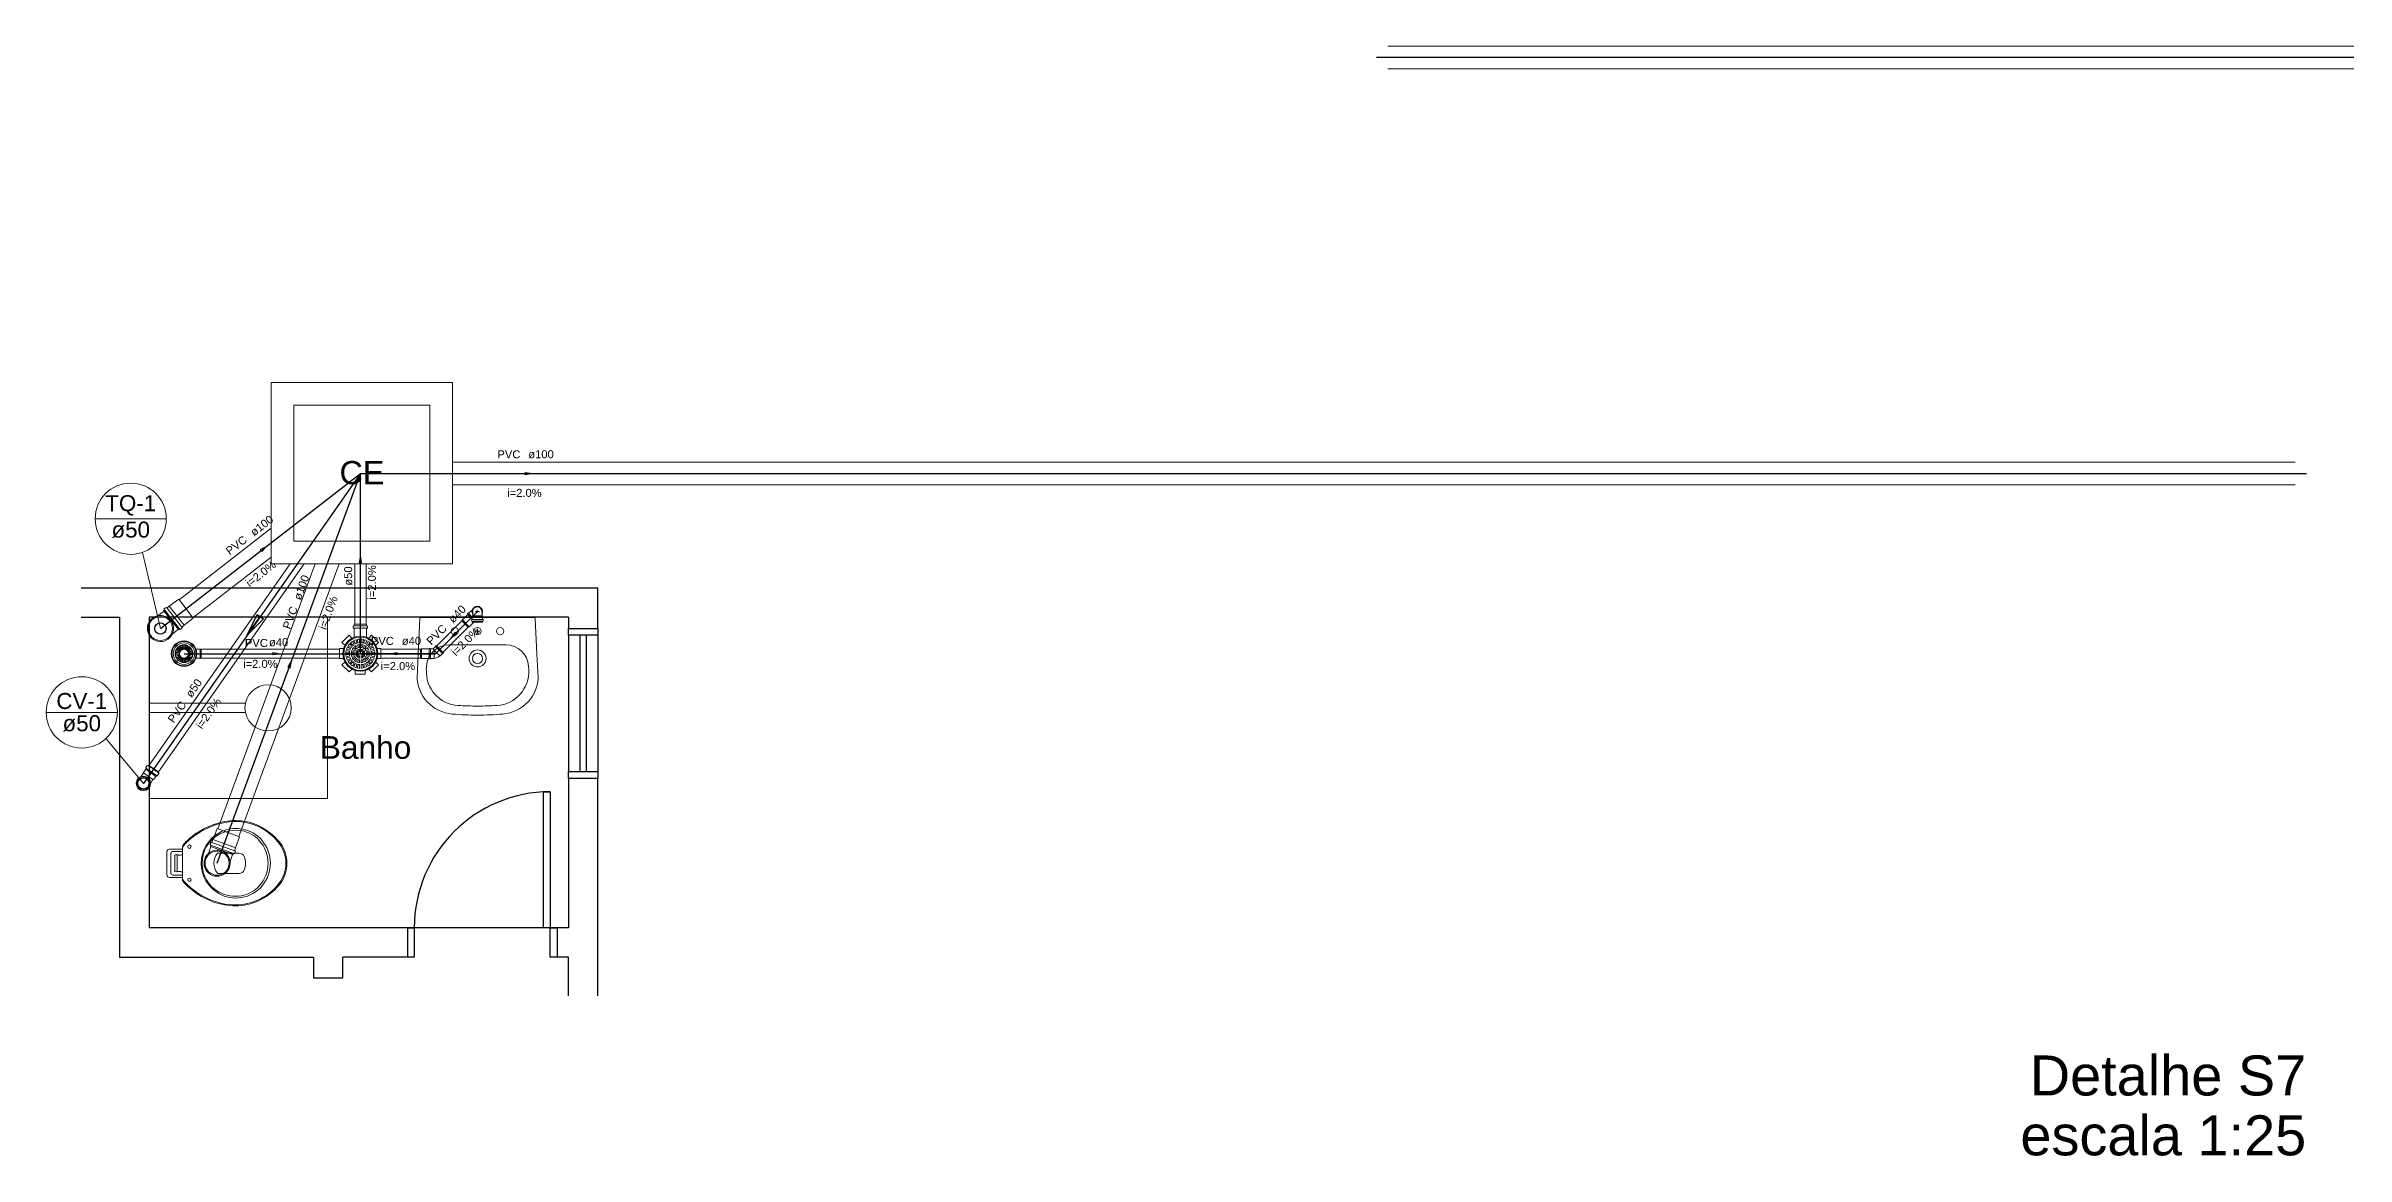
# Model space of a CAD drawing. Header units: inches. Extents: x -27 to 114, y -35 to 60.
# Drawn here: x 37.5 to 47.65, y -31.91 to -27.01 of the extents above; entities that cross this region are included whole.
import ezdxf

# ---------------------------------------------------------------- set-up
doc = ezdxf.new("R2010")
doc.units = ezdxf.units.IN
doc.header["$LTSCALE"] = 10
doc.header["$MEASUREMENT"] = 0
doc.linetypes.add('Dashed', pattern=[0.75, 0.5, -0.25])
for name, color, linetype, lineweight in [('CV-Colunas', 6, 'Continuous', 30), ('CV-Indicação coluna', 5, 'Continuous', 20), ('CV-Sentido tubo', 8, 'Continuous', 20), ('CV-Seção tubo', 160, 'Continuous', 20), ('CV-Textos coluna', 7, 'Continuous', 20), ('CV-Textos tubo', 7, 'Continuous', 20), ('CV-Tubos detalhe', 6, 'Continuous', 30), ('DI-Títulos', 7, 'Continuous', 30), ('Simbolos', 160, 'Continuous', 20), ('Simbolos_int', 5, 'Continuous', 5), ('TQ-Colunas', 6, 'Continuous', 30), ('TQ-Indicação coluna', 5, 'Continuous', 20), ('TQ-Sentido tubo', 8, 'Continuous', 20), ('TQ-Seção tubo', 160, 'Continuous', 20), ('TQ-Textos coluna', 7, 'Continuous', 20), ('TQ-Textos tubo', 7, 'Continuous', 20), ('TQ-Tubos', 6, 'Continuous', 30), ('TQ-Tubos detalhe', 6, 'Continuous', 30), ('xeixo', 3, 'Continuous', 20), ('xjanela-porta', 253, 'Continuous', 30), ('xmoveis', 253, 'Continuous', 20), ('xparede', 7, 'Continuous', 30), ('xpiso', 4, 'Continuous', 30), ('xtexto', 7, 'Continuous', 20)]:
    doc.layers.add(name, color=color, linetype=linetype, lineweight=lineweight)
doc.styles.add('Arial', font='arial.ttf')
doc.dimstyles.get("Standard").update_dxf_attribs({"dimtxt": 0.18, "dimasz": 0.18, "dimexe": 0.18, "dimexo": 0.0625, "dimgap": 0.09, "dimtad": 0, "dimtih": 1, "dimtoh": 1, "dimdec": 4, "dimzin": 0, "dimdsep": 46, "dimtxsty": 'Standard', "dimcen": 0.09, "dimadec": 0, "dimazin": 0, "dimtfac": 1, "dimtdec": 4, "dimtofl": 0, "dimtmove": 0, "dimatfit": 3, "dimfxl": 0, "dimtolj": 1, "dimtzin": 0, "dimarcsym": 0})

# ---------------------------------------------------------------- blocks, each defined once
blk = doc.blocks.new('_Closed')
at = {"color": 0, "linetype": 'ByBlock', "lineweight": -2}
for p, q in [((-1, 0.166667), (0, 0)), ((-1, 0.166667), (-1, -0.166667)), ((0, 0), (-1, -0.166667)), ((0, 0), (-1, 0))]:
    blk.add_line(p, q, dxfattribs=at)

msp = doc.modelspace()

# ---------------------------------------------------------------- linework, layer by layer
msp.add_line((38.888, -29.69), (39.219, -29.69))
at = {"layer": 'CV-Colunas', "linetype": 'Continuous'}
msp.add_circle((37.931, -30.262), 0.025, dxfattribs=at)
at = {"layer": 'CV-Indicação coluna'}
for p, q in [((37.501, -29.949), (37.816, -29.949)), ((37.931, -30.262), (37.766, -30.065))]:
    msp.add_line(p, q, dxfattribs=at)
msp.add_circle((37.659, -29.949), 0.157, dxfattribs=at)
at = {"layer": 'CV-Seção tubo'}
for p, q in [((38.579, -29.294), (37.956, -30.182)), ((38.64, -29.294), (37.997, -30.211))]:
    msp.add_line(p, q, dxfattribs=at)
at = {"layer": 'CV-Tubos detalhe'}
msp.add_line((38.888, -28.896), (37.931, -30.262), dxfattribs=at)
at = {"layer": 'Simbolos'}
for p, q in [((37.996, -29.522), (38.022, -29.502)), ((38.02, -29.5), (38.024, -29.497)), ((38.086, -29.584), (38.02, -29.5)), ((38.023, -29.492), (38.031, -29.486)), ((38.023, -29.493), (38.024, -29.496)), ((38.032, -29.486), (38.034, -29.488)), ((38.035, -29.488), (38.045, -29.481)), ((38.045, -29.481), (38.087, -29.449)), ((38.045, -29.481), (38.045, -29.481)), ((39.362, -29.517), (39.338, -29.541)), ((39.361, -29.515), (39.364, -29.512)), ((39.361, -29.515), (39.382, -29.537)), ((39.362, -29.517), (39.382, -29.537)), ((39.364, -29.512), (39.365, -29.512)), ((39.365, -29.512), (39.376, -29.502)), ((39.376, -29.502), (39.377, -29.502)), ((39.383, -29.496), (39.377, -29.502)), ((39.382, -29.524), (39.384, -29.523)), ((39.382, -29.539), (39.382, -29.524)), ((39.384, -29.504), (39.384, -29.514)), ((39.384, -29.514), (39.384, -29.523)), ((39.425, -29.504), (39.425, -29.514)), ((39.425, -29.514), (39.425, -29.523)), ((39.427, -29.524), (39.425, -29.523)), ((39.427, -29.539), (39.427, -29.524)), ((38.059, -29.603), (38.084, -29.583)), ((38.086, -29.584), (38.089, -29.581)), ((38.093, -29.583), (38.09, -29.581)), ((38.094, -29.583), (38.101, -29.578)), ((38.1, -29.573), (38.11, -29.565)), ((38.102, -29.576), (38.1, -29.574)), ((38.11, -29.565), (38.151, -29.533)), ((38.11, -29.565), (38.11, -29.565)), ((38.807, -29.641), (38.839, -29.609)), ((38.839, -29.609), (38.851, -29.621)), ((38.856, -29.569), (38.856, -29.576)), ((38.861, -29.567), (38.857, -29.568)), ((38.86, -29.577), (38.857, -29.577)), ((38.915, -29.56), (38.861, -29.56)), ((38.861, -29.56), (38.861, -29.567)), ((38.861, -29.578), (38.861, -29.617)), ((38.915, -29.56), (38.915, -29.567)), ((38.915, -29.567), (38.919, -29.568)), ((38.915, -29.578), (38.915, -29.617)), ((38.916, -29.577), (38.919, -29.577)), ((38.92, -29.569), (38.92, -29.576)), ((38.937, -29.609), (38.925, -29.621)), ((38.937, -29.609), (38.968, -29.641)), ((39.338, -29.541), (39.336, -29.545)), ((39.368, -29.571), (39.364, -29.573)), ((39.389, -29.551), (39.368, -29.571)), ((39.379, -29.545), (39.379, -29.541)), ((39.38, -29.54), (39.382, -29.54)), ((39.38, -29.546), (39.382, -29.547)), ((39.382, -29.551), (39.382, -29.548)), ((39.382, -29.551), (39.427, -29.551)), ((39.429, -29.54), (39.427, -29.54)), ((39.429, -29.546), (39.427, -29.547)), ((39.427, -29.551), (39.427, -29.548)), ((39.43, -29.545), (39.43, -29.541)), ((38.796, -29.712), (38.796, -29.667)), ((38.796, -29.667), (38.814, -29.667)), ((38.796, -29.712), (38.814, -29.712)), ((38.807, -29.641), (38.819, -29.653)), ((38.807, -29.739), (38.819, -29.727)), ((38.968, -29.641), (38.956, -29.653)), ((38.968, -29.739), (38.956, -29.727)), ((38.979, -29.667), (38.962, -29.667)), ((38.979, -29.712), (38.962, -29.712)), ((38.979, -29.667), (38.979, -29.712)), ((39.158, -29.669), (39.154, -29.67)), ((39.158, -29.711), (39.154, -29.71)), ((39.192, -29.669), (39.158, -29.669)), ((39.192, -29.711), (39.158, -29.711)), ((39.192, -29.667), (39.192, -29.713)), ((39.192, -29.667), (39.196, -29.667)), ((39.192, -29.669), (39.192, -29.711)), ((39.192, -29.713), (39.196, -29.713)), ((39.196, -29.667), (39.197, -29.668)), ((39.196, -29.713), (39.197, -29.712)), ((39.197, -29.668), (39.21, -29.668)), ((39.197, -29.712), (39.212, -29.712)), ((39.22, -29.659), (39.21, -29.668)), ((39.212, -29.712), (39.213, -29.71)), ((39.223, -29.654), (39.22, -29.657)), ((39.22, -29.657), (39.22, -29.659)), ((39.223, -29.654), (39.255, -29.686)), ((39.24, -29.7), (39.238, -29.7)), ((39.251, -29.689), (39.24, -29.7)), ((39.252, -29.689), (39.251, -29.689)), ((39.255, -29.686), (39.252, -29.689)), ((38.839, -29.77), (38.807, -29.739)), ((38.839, -29.77), (38.851, -29.758)), ((38.865, -29.781), (38.865, -29.764)), ((38.91, -29.781), (38.865, -29.781)), ((38.91, -29.781), (38.91, -29.764)), ((38.937, -29.77), (38.925, -29.758)), ((38.968, -29.739), (38.937, -29.77)), ((37.921, -30.232), (37.932, -30.216)), ((37.941, -30.2), (37.931, -30.214)), ((37.931, -30.214), (37.932, -30.216)), ((37.947, -30.183), (37.941, -30.192)), ((37.941, -30.193), (37.943, -30.195)), ((37.944, -30.196), (37.941, -30.2)), ((37.941, -30.2), (37.941, -30.2)), ((37.949, -30.183), (37.952, -30.184)), ((37.954, -30.181), (37.953, -30.183)), ((37.954, -30.181), (37.999, -30.212)), ((37.986, -30.231), (37.976, -30.245)), ((37.988, -30.228), (37.986, -30.231)), ((37.986, -30.231), (37.986, -30.231)), ((37.992, -30.229), (37.99, -30.227)), ((37.999, -30.219), (37.993, -30.228)), ((37.999, -30.212), (37.997, -30.215)), ((37.999, -30.218), (37.997, -30.216)), ((37.963, -30.261), (37.973, -30.245)), ((37.976, -30.245), (37.973, -30.245)), ((38.218, -30.571), (38.229, -30.54)), ((38.225, -30.531), (38.228, -30.523)), ((38.225, -30.532), (38.228, -30.534)), ((38.227, -30.54), (38.228, -30.535)), ((38.327, -30.576), (38.227, -30.54)), ((38.229, -30.522), (38.232, -30.523)), ((38.233, -30.522), (38.237, -30.511)), ((38.237, -30.511), (38.238, -30.51)), ((38.238, -30.51), (38.256, -30.461)), ((38.337, -30.547), (38.355, -30.498)), ((38.313, -30.606), (38.324, -30.576)), ((38.327, -30.576), (38.328, -30.572)), ((38.332, -30.572), (38.329, -30.571)), ((38.333, -30.559), (38.337, -30.547)), ((38.333, -30.571), (38.337, -30.562)), ((38.336, -30.561), (38.334, -30.56)), ((38.337, -30.547), (38.337, -30.547))]:
    msp.add_line(p, q, dxfattribs=at)
at = {"layer": 'Simbolos', "linetype": 'Continuous'}
msp.add_lwpolyline([(38.495, -29.294), (39.295, -29.294), (39.295, -28.494), (38.495, -28.494), (38.495, -29.294)], close=True, dxfattribs=at)
at = {"layer": 'Simbolos'}
for centre, radius in [((38.888, -29.69), 0.0777), ((37.931, -30.262), 0.0318)]:
    msp.add_circle(centre, radius, dxfattribs=at)
for centre, radius, start, end in [((38.006, -29.579), 0.0576, 99.5384, 335.9684), ((38.006, -29.579), 0.0576, 335.9684, 99.5384), ((38.024, -29.493), 0.001, 127.753, 202.753), ((38.023, -29.496), 0.001, 307.753, 22.7534), ((38.031, -29.487), 0.001, 42.7534, 127.753), ((38.035, -29.488), 0.001, 222.753, 307.753), ((39.404, -29.504), 0.0206, 0, 180), ((38.09, -29.582), 0.001, 52.7534, 127.753), ((38.093, -29.582), 0.001, 232.753, 307.753), ((38.101, -29.573), 0.001, 127.753, 212.753), ((38.101, -29.577), 0.001, 307.753, 32.7534), ((38.857, -29.569), 0.001, 105, 180), ((38.857, -29.576), 0.001, 180, 265), ((38.86, -29.567), 0.001, 285, 0), ((38.86, -29.578), 0.001, 0, 85), ((38.916, -29.567), 0.001, 180, 255), ((38.916, -29.578), 0.001, 95, 180), ((38.919, -29.569), 0.001, 0, 75), ((38.919, -29.576), 0.001, 275, 0), ((39.38, -29.541), 0.001, 95, 180), ((39.38, -29.545), 0.001, 180, 255), ((39.381, -29.539), 0.001, 275, 0), ((39.381, -29.548), 0.001, 0, 75), ((39.428, -29.539), 0.001, 180, 265), ((39.428, -29.548), 0.001, 105, 180), ((39.429, -29.541), 0.001, 0, 85), ((39.429, -29.545), 0.001, 285, 0), ((39.204, -29.653), 0.0584, 278.933, 306.067), ((37.942, -30.193), 0.001, 144.9756, 229.9756), ((37.943, -30.196), 0.001, 324.9756, 49.9756), ((37.948, -30.184), 0.001, 69.9756, 144.9756), ((37.952, -30.183), 0.001, 249.9756, 324.9756), ((37.989, -30.228), 0.001, 59.9756, 144.9756), ((37.992, -30.228), 0.001, 239.9756, 324.9756), ((37.998, -30.215), 0.001, 144.9756, 219.9756), ((37.999, -30.219), 0.001, 324.9756, 39.9756), ((38.226, -30.532), 0.001, 159.803, 234.803), ((38.229, -30.523), 0.001, 74.803, 159.803), ((38.227, -30.535), 0.001, 339.803, 54.803), ((38.232, -30.522), 0.001, 254.803, 339.803), ((38.256, -30.614), 0.0576, 131.588, 8.018), ((38.256, -30.614), 0.0576, 8.018, 131.588), ((38.329, -30.572), 0.001, 84.803, 159.803), ((38.332, -30.571), 0.001, 264.803, 339.803), ((38.334, -30.559), 0.001, 159.803, 244.803), ((38.336, -30.562), 0.001, 339.803, 64.803)]:
    msp.add_arc(centre, radius, start, end, dxfattribs=at)
at = {"layer": 'Simbolos_int'}
for p, q in [((38.09, -29.581), (38.024, -29.497)), ((38.1, -29.573), (38.035, -29.489)), ((38.11, -29.565), (38.045, -29.481)), ((38.151, -29.533), (38.087, -29.449)), ((39.365, -29.512), (39.382, -29.53)), ((39.377, -29.502), (39.382, -29.506)), ((39.425, -29.523), (39.384, -29.523)), ((39.396, -29.504), (39.413, -29.504)), ((39.404, -29.496), (39.404, -29.51)), ((38.861, -29.567), (38.915, -29.567)), ((38.861, -29.578), (38.915, -29.578)), ((39.336, -29.545), (39.364, -29.573)), ((39.338, -29.541), (39.368, -29.571)), ((39.427, -29.539), (39.382, -29.539)), ((39.427, -29.547), (39.382, -29.547)), ((39.154, -29.67), (39.154, -29.71)), ((39.158, -29.669), (39.158, -29.711)), ((39.197, -29.668), (39.197, -29.712)), ((39.212, -29.672), (39.21, -29.668)), ((39.213, -29.675), (39.212, -29.672)), ((39.213, -29.675), (39.238, -29.7)), ((39.213, -29.71), (39.213, -29.675)), ((39.251, -29.689), (39.22, -29.659)), ((37.932, -30.216), (37.973, -30.245)), ((37.941, -30.2), (37.986, -30.231)), ((37.944, -30.196), (37.988, -30.228)), ((37.953, -30.183), (37.997, -30.215)), ((38.328, -30.571), (38.229, -30.535)), ((38.324, -30.576), (38.229, -30.54)), ((38.333, -30.559), (38.233, -30.523)), ((38.337, -30.547), (38.238, -30.51)), ((38.355, -30.498), (38.256, -30.461))]:
    msp.add_line(p, q, dxfattribs=at)
at = {"layer": 'Simbolos_int', "linetype": 'Dashed'}
msp.add_lwpolyline([(38.595, -29.194), (39.195, -29.194), (39.195, -28.594), (38.595, -28.594), (38.595, -29.194)], close=True, dxfattribs=at)
at = {"layer": 'Simbolos_int'}
for centre, radius in [((38.006, -29.579), 0.0532), ((38.888, -29.69), 0.0735), ((37.931, -30.262), 0.0255), ((38.256, -30.614), 0.0532)]:
    msp.add_circle(centre, radius, dxfattribs=at)
for end in [205.377, 160.377]:
    msp.add_arc((39.404, -29.504), 0.0228, 334.623, end, dxfattribs=at)
at = {"layer": 'TQ-Colunas', "linetype": 'Continuous'}
msp.add_circle((38.006, -29.579), 0.025, dxfattribs=at)
at = {"layer": 'TQ-Indicação coluna'}
for p, q in [((37.717, -29.095), (38.032, -29.095)), ((38.006, -29.579), (37.927, -29.244))]:
    msp.add_line(p, q, dxfattribs=at)
msp.add_circle((37.875, -29.095), 0.157, dxfattribs=at)
at = {"layer": 'TQ-Sentido tubo'}
for points in [[(39.615, -28.896), (39.576, -28.896)], [(38.45, -29.236), (38.419, -29.259)], [(38.888, -29.289), (38.888, -29.328)], [(39.31, -29.6), (39.337, -29.572)], [(38.503, -29.69), (38.464, -29.69)], [(39.05, -29.69), (39.089, -29.69)], [(38.573, -29.752), (38.56, -29.788)]]:
    msp.add_lwpolyline(points, dxfattribs=at)
at = {"layer": 'TQ-Seção tubo'}
for p, q in [((51.956, -27.01), (43.421, -27.01)), ((51.956, -27.11), (43.421, -27.11)), ((39.295, -28.846), (47.424, -28.846)), ((39.295, -28.946), (47.424, -28.946)), ((38.089, -29.452), (38.495, -29.137)), ((38.15, -29.531), (38.495, -29.264)), ((38.259, -30.462), (38.688, -29.294)), ((38.352, -30.497), (38.795, -29.294)), ((38.863, -29.56), (38.863, -29.294)), ((38.913, -29.56), (38.913, -29.294)), ((38.873, -29.644), (38.869, -29.629)), ((38.878, -29.643), (38.874, -29.627)), ((38.885, -29.642), (38.885, -29.626)), ((38.891, -29.642), (38.891, -29.626)), ((38.898, -29.643), (38.902, -29.627)), ((38.903, -29.644), (38.907, -29.629)), ((39.336, -29.545), (39.225, -29.656)), ((39.364, -29.573), (39.253, -29.684)), ((38.091, -29.687), (38.071, -29.684)), ((38.09, -29.688), (38.071, -29.686)), ((38.09, -29.691), (38.071, -29.692)), ((38.091, -29.692), (38.071, -29.694)), ((38.091, -29.695), (38.072, -29.701)), ((38.092, -29.683), (38.073, -29.676)), ((38.091, -29.684), (38.073, -29.678)), ((38.092, -29.696), (38.073, -29.702)), ((38.092, -29.699), (38.075, -29.708)), ((38.093, -29.68), (38.076, -29.67)), ((38.093, -29.7), (38.076, -29.71)), ((38.094, -29.679), (38.077, -29.669)), ((38.095, -29.702), (38.08, -29.715)), ((38.095, -29.677), (38.081, -29.664)), ((38.096, -29.703), (38.081, -29.716)), ((38.096, -29.676), (38.082, -29.663)), ((38.098, -29.705), (38.086, -29.721)), ((38.098, -29.674), (38.087, -29.658)), ((38.099, -29.706), (38.087, -29.722)), ((38.099, -29.673), (38.088, -29.657)), ((38.101, -29.707), (38.093, -29.725)), ((38.101, -29.672), (38.094, -29.654)), ((38.102, -29.708), (38.094, -29.726)), ((38.103, -29.671), (38.095, -29.653)), ((38.105, -29.709), (38.1, -29.728)), ((38.105, -29.671), (38.102, -29.652)), ((38.106, -29.709), (38.102, -29.728)), ((38.107, -29.67), (38.103, -29.651)), ((38.109, -29.67), (38.11, -29.651)), ((38.109, -29.709), (38.109, -29.729)), ((38.111, -29.709), (38.11, -29.729)), ((38.111, -29.67), (38.111, -29.651)), ((38.113, -29.671), (38.118, -29.651)), ((38.113, -29.709), (38.117, -29.728)), ((38.115, -29.671), (38.119, -29.652)), ((38.115, -29.709), (38.118, -29.728)), ((38.117, -29.672), (38.126, -29.654)), ((38.117, -29.708), (38.125, -29.726)), ((38.118, -29.707), (38.126, -29.725)), ((38.119, -29.672), (38.127, -29.655)), ((38.121, -29.674), (38.133, -29.658)), ((38.121, -29.706), (38.132, -29.722)), ((38.122, -29.675), (38.134, -29.659)), ((38.122, -29.705), (38.133, -29.721)), ((38.124, -29.676), (38.139, -29.663)), ((38.124, -29.704), (38.138, -29.717)), ((38.125, -29.678), (38.14, -29.665)), ((38.125, -29.702), (38.139, -29.716)), ((38.126, -29.701), (38.143, -29.711)), ((38.127, -29.68), (38.144, -29.67)), ((38.127, -29.681), (38.145, -29.671)), ((38.127, -29.699), (38.144, -29.709)), ((38.128, -29.683), (38.147, -29.677)), ((38.128, -29.697), (38.147, -29.703)), ((38.129, -29.685), (38.148, -29.679)), ((38.129, -29.687), (38.149, -29.685)), ((38.129, -29.691), (38.149, -29.694)), ((38.129, -29.693), (38.149, -29.695)), ((38.129, -29.695), (38.147, -29.702)), ((38.13, -29.689), (38.149, -29.687)), ((38.182, -29.67), (38.163, -29.67)), ((38.182, -29.71), (38.163, -29.71)), ((38.182, -29.67), (38.796, -29.67)), ((38.182, -29.71), (38.182, -29.67)), ((38.182, -29.67), (38.186, -29.671)), ((38.182, -29.71), (38.186, -29.709)), ((38.182, -29.71), (38.796, -29.71)), ((38.186, -29.709), (38.186, -29.671)), ((38.84, -29.687), (38.824, -29.687)), ((38.84, -29.693), (38.824, -29.693)), ((38.841, -29.68), (38.825, -29.676)), ((38.841, -29.699), (38.825, -29.704)), ((38.842, -29.675), (38.827, -29.67)), ((38.842, -29.705), (38.827, -29.709)), ((38.845, -29.668), (38.831, -29.66)), ((38.845, -29.711), (38.831, -29.719)), ((38.848, -29.663), (38.834, -29.655)), ((38.848, -29.716), (38.834, -29.724)), ((38.852, -29.658), (38.841, -29.647)), ((38.852, -29.722), (38.841, -29.733)), ((38.856, -29.654), (38.845, -29.642)), ((38.856, -29.726), (38.845, -29.737)), ((38.86, -29.687), (38.848, -29.687)), ((38.86, -29.693), (38.848, -29.693)), ((38.861, -29.682), (38.85, -29.677)), ((38.861, -29.698), (38.85, -29.703)), ((38.864, -29.677), (38.852, -29.672)), ((38.864, -29.703), (38.852, -29.708)), ((38.861, -29.65), (38.853, -29.636)), ((38.861, -29.73), (38.853, -29.744)), ((38.866, -29.672), (38.857, -29.663)), ((38.866, -29.707), (38.857, -29.716)), ((38.866, -29.647), (38.858, -29.633)), ((38.871, -29.668), (38.862, -29.659)), ((38.871, -29.711), (38.862, -29.72)), ((38.878, -29.687), (38.868, -29.687)), ((38.878, -29.693), (38.868, -29.693)), ((38.875, -29.665), (38.87, -29.654)), ((38.875, -29.714), (38.87, -29.726)), ((38.879, -29.685), (38.872, -29.678)), ((38.879, -29.695), (38.872, -29.702)), ((38.88, -29.663), (38.875, -29.651)), ((38.88, -29.716), (38.875, -29.728)), ((38.883, -29.68), (38.876, -29.674)), ((38.883, -29.699), (38.876, -29.706)), ((38.885, -29.662), (38.885, -29.65)), ((38.885, -29.679), (38.885, -29.67)), ((38.885, -29.7), (38.885, -29.71)), ((38.885, -29.717), (38.885, -29.73)), ((38.891, -29.662), (38.891, -29.65)), ((38.891, -29.679), (38.891, -29.67)), ((38.891, -29.7), (38.891, -29.71)), ((38.891, -29.717), (38.891, -29.73)), ((38.893, -29.68), (38.9, -29.674)), ((38.893, -29.699), (38.9, -29.706)), ((38.896, -29.663), (38.901, -29.651)), ((38.896, -29.716), (38.901, -29.728)), ((38.897, -29.685), (38.904, -29.678)), ((38.897, -29.695), (38.904, -29.702)), ((38.898, -29.687), (38.908, -29.687)), ((38.898, -29.693), (38.908, -29.693)), ((38.901, -29.665), (38.906, -29.654)), ((38.901, -29.714), (38.906, -29.726)), ((38.905, -29.668), (38.914, -29.659)), ((38.905, -29.711), (38.914, -29.72)), ((38.909, -29.647), (38.917, -29.633)), ((38.91, -29.672), (38.919, -29.663)), ((38.91, -29.707), (38.919, -29.716)), ((38.912, -29.677), (38.924, -29.672)), ((38.912, -29.703), (38.924, -29.708)), ((38.915, -29.65), (38.922, -29.636)), ((38.915, -29.682), (38.926, -29.677)), ((38.915, -29.698), (38.926, -29.703)), ((38.915, -29.73), (38.922, -29.744)), ((38.916, -29.687), (38.928, -29.687)), ((38.916, -29.693), (38.928, -29.693)), ((38.92, -29.654), (38.931, -29.642)), ((38.92, -29.726), (38.931, -29.737)), ((38.924, -29.658), (38.935, -29.647)), ((38.924, -29.722), (38.935, -29.733)), ((38.928, -29.663), (38.942, -29.655)), ((38.928, -29.716), (38.942, -29.724)), ((38.931, -29.668), (38.945, -29.66)), ((38.931, -29.711), (38.945, -29.719)), ((38.934, -29.675), (38.949, -29.67)), ((38.934, -29.705), (38.949, -29.709)), ((38.935, -29.68), (38.951, -29.676)), ((38.935, -29.699), (38.951, -29.704)), ((38.936, -29.687), (38.952, -29.687)), ((38.936, -29.693), (38.952, -29.693)), ((39.154, -29.67), (38.979, -29.67)), ((39.154, -29.71), (38.979, -29.71)), ((38.866, -29.733), (38.858, -29.747)), ((38.873, -29.736), (38.869, -29.751)), ((38.878, -29.737), (38.874, -29.752)), ((38.885, -29.738), (38.885, -29.754)), ((38.891, -29.738), (38.891, -29.754)), ((38.898, -29.737), (38.902, -29.752)), ((38.903, -29.736), (38.907, -29.751)), ((38.909, -29.733), (38.917, -29.747))]:
    msp.add_line(p, q, dxfattribs=at)
for centre, radius in [((38.888, -29.69), 0.0735), ((38.11, -29.69), 0.0565), ((38.11, -29.69), 0.0538), ((38.11, -29.69), 0.0474), ((38.11, -29.69), 0.0474)]:
    msp.add_circle(centre, radius, dxfattribs=at)
for centre, radius, start, end in [((38.888, -29.69), 0.0641, 107.6132, 117.3868), ((38.888, -29.69), 0.0641, 92.6132, 102.3868), ((38.888, -29.69), 0.0641, 77.6132, 87.3868), ((38.888, -29.69), 0.0641, 62.6132, 72.3868), ((38.11, -29.69), 0.0392, 162.3864, 171.9511), ((38.11, -29.69), 0.0392, 174.3864, 183.9511), ((38.11, -29.69), 0.0392, 186.3864, 195.9511), ((38.11, -29.69), 0.0382, 162.4176, 171.9199), ((38.11, -29.69), 0.0382, 174.4176, 183.9199), ((38.11, -29.69), 0.0382, 186.4176, 195.9199), ((38.11, -29.69), 0.0392, 150.3864, 159.9511), ((38.11, -29.69), 0.0392, 198.3864, 207.9511), ((38.11, -29.69), 0.0382, 150.4176, 159.9199), ((38.11, -29.69), 0.0382, 198.4176, 207.9199), ((38.11, -29.69), 0.0392, 210.3864, 219.9511), ((38.11, -29.69), 0.0392, 138.3864, 147.9511), ((38.11, -29.69), 0.0382, 210.4176, 219.9199), ((38.11, -29.69), 0.0382, 138.4176, 147.9199), ((38.11, -29.69), 0.0392, 222.3864, 231.9511), ((38.11, -29.69), 0.0392, 126.3864, 135.9511), ((38.11, -29.69), 0.0382, 222.4176, 231.9199), ((38.11, -29.69), 0.0382, 126.4176, 135.9199), ((38.11, -29.69), 0.0392, 234.3864, 243.9511), ((38.11, -29.69), 0.0392, 114.3864, 123.9511), ((38.11, -29.69), 0.0382, 234.4176, 243.9199), ((38.11, -29.69), 0.0382, 114.4176, 123.9199), ((38.11, -29.69), 0.0206, 175.4885, 182.849), ((38.11, -29.69), 0.0206, 163.4885, 170.849), ((38.11, -29.69), 0.0196, 175.6045, 182.7329), ((38.11, -29.69), 0.0206, 187.4885, 194.849), ((38.11, -29.69), 0.0206, 151.4885, 158.849), ((38.11, -29.69), 0.0196, 163.6045, 170.7329), ((38.11, -29.69), 0.0196, 187.6045, 194.7329), ((38.11, -29.69), 0.0206, 199.4885, 206.849), ((38.11, -29.69), 0.0196, 151.6045, 158.7329), ((38.11, -29.69), 0.0196, 199.6045, 206.7329), ((38.11, -29.69), 0.0206, 211.4885, 218.849), ((38.11, -29.69), 0.0206, 139.4885, 146.849), ((38.11, -29.69), 0.0196, 211.6045, 218.7329), ((38.11, -29.69), 0.0196, 139.6045, 146.7329), ((38.11, -29.69), 0.0392, 246.3864, 255.9511), ((38.11, -29.69), 0.0392, 102.3864, 111.9511), ((38.11, -29.69), 0.0206, 127.4885, 134.849), ((38.11, -29.69), 0.0206, 223.4885, 230.849), ((38.11, -29.69), 0.0382, 246.4176, 255.9199), ((38.11, -29.69), 0.0382, 102.4176, 111.9199), ((38.11, -29.69), 0.0196, 127.6045, 134.7329), ((38.11, -29.69), 0.0196, 223.6045, 230.7329), ((38.11, -29.69), 0.0206, 235.4885, 242.849), ((38.11, -29.69), 0.0206, 115.4885, 122.849), ((38.11, -29.69), 0.0196, 115.6045, 122.7329), ((38.11, -29.69), 0.0196, 235.6045, 242.7329), ((38.11, -29.69), 0.0196, 247.6045, 254.7329), ((38.11, -29.69), 0.0206, 247.4885, 254.849), ((38.11, -29.69), 0.0382, 258.4176, 267.9199), ((38.11, -29.69), 0.0392, 258.3864, 267.9511), ((38.11, -29.69), 0.0392, 90.3864, 99.9511), ((38.11, -29.69), 0.0382, 90.4176, 99.9199), ((38.11, -29.69), 0.0206, 103.4885, 110.849), ((38.11, -29.69), 0.0196, 103.6045, 110.7329), ((38.11, -29.69), 0.0196, 259.6045, 266.7329), ((38.11, -29.69), 0.0206, 259.4885, 266.849), ((38.11, -29.69), 0.0206, 91.4885, 98.849), ((38.11, -29.69), 0.0196, 91.6045, 98.7329), ((38.11, -29.69), 0.0206, 271.4885, 278.849), ((38.11, -29.69), 0.0382, 270.4176, 279.9199), ((38.11, -29.69), 0.0392, 270.3864, 279.9511), ((38.11, -29.69), 0.0392, 78.3864, 87.9511), ((38.11, -29.69), 0.0382, 78.4176, 87.9199), ((38.11, -29.69), 0.0206, 79.4885, 86.849), ((38.11, -29.69), 0.0196, 79.6045, 86.7329), ((38.11, -29.69), 0.0196, 271.6045, 278.7329), ((38.11, -29.69), 0.0206, 67.4885, 74.849), ((38.11, -29.69), 0.0196, 67.6045, 74.7329), ((38.11, -29.69), 0.0196, 283.6045, 290.7329), ((38.11, -29.69), 0.0206, 283.4885, 290.849), ((38.11, -29.69), 0.0196, 295.6045, 302.7329), ((38.11, -29.69), 0.0382, 282.4176, 291.9199), ((38.11, -29.69), 0.0392, 282.3864, 291.9511), ((38.11, -29.69), 0.0392, 66.3864, 75.9511), ((38.11, -29.69), 0.0382, 66.4176, 75.9199), ((38.11, -29.69), 0.0206, 55.4885, 62.849), ((38.11, -29.69), 0.0196, 55.6045, 62.7329), ((38.11, -29.69), 0.0206, 295.4885, 302.849), ((38.11, -29.69), 0.0196, 43.6045, 50.7329), ((38.11, -29.69), 0.0196, 307.6045, 314.7329), ((38.11, -29.69), 0.0206, 307.4885, 314.849), ((38.11, -29.69), 0.0206, 43.4885, 50.849), ((38.11, -29.69), 0.0196, 31.6045, 38.7329), ((38.11, -29.69), 0.0196, 319.6045, 326.7329), ((38.11, -29.69), 0.0206, 31.4885, 38.849), ((38.11, -29.69), 0.0206, 319.4885, 326.849), ((38.11, -29.69), 0.0382, 294.4176, 303.9199), ((38.11, -29.69), 0.0392, 294.3864, 303.9511), ((38.11, -29.69), 0.0392, 54.3864, 63.9511), ((38.11, -29.69), 0.0382, 54.4176, 63.9199), ((38.11, -29.69), 0.0196, 19.6045, 26.7329), ((38.11, -29.69), 0.0196, 331.6045, 338.7329), ((38.11, -29.69), 0.0206, 19.4885, 26.849), ((38.11, -29.69), 0.0206, 331.4885, 338.849), ((38.11, -29.69), 0.0196, 7.6045, 14.7329), ((38.11, -29.69), 0.0196, 355.6045, 2.7329), ((38.11, -29.69), 0.0196, 343.6045, 350.7329), ((38.11, -29.69), 0.0206, 7.4885, 14.849), ((38.11, -29.69), 0.0206, 355.4885, 2.849), ((38.11, -29.69), 0.0206, 343.4885, 350.849), ((38.11, -29.69), 0.0382, 306.4176, 315.9199), ((38.11, -29.69), 0.0392, 306.3864, 315.9511), ((38.11, -29.69), 0.0392, 42.3864, 51.9511), ((38.11, -29.69), 0.0382, 42.4176, 51.9199), ((38.11, -29.69), 0.0382, 30.4176, 39.9199), ((38.11, -29.69), 0.0382, 318.4176, 327.9199), ((38.11, -29.69), 0.0392, 318.3864, 327.9511), ((38.11, -29.69), 0.0392, 30.3864, 39.9511), ((38.11, -29.69), 0.0382, 330.4176, 339.9199), ((38.11, -29.69), 0.0382, 18.4176, 27.9199), ((38.11, -29.69), 0.0392, 330.3864, 339.9511), ((38.11, -29.69), 0.0392, 18.3864, 27.9511), ((38.11, -29.69), 0.0382, 342.4176, 351.9199), ((38.11, -29.69), 0.0382, 6.4176, 15.9199), ((38.11, -29.69), 0.0392, 342.3864, 351.9511), ((38.11, -29.69), 0.0392, 6.3864, 15.9511), ((38.11, -29.69), 0.0382, 354.4176, 3.9199), ((38.11, -29.69), 0.0392, 354.3864, 3.9511), ((38.888, -29.69), 0.0641, 167.6132, 177.3868), ((38.888, -29.69), 0.0641, 182.6132, 192.3868), ((38.888, -29.69), 0.0641, 152.6132, 162.3868), ((38.888, -29.69), 0.0641, 197.6132, 207.3868), ((38.888, -29.69), 0.0641, 137.6132, 147.3868), ((38.888, -29.69), 0.0641, 212.6132, 222.3868), ((38.888, -29.69), 0.0482, 168.4746, 176.5254), ((38.888, -29.69), 0.0482, 183.4746, 191.5254), ((38.888, -29.69), 0.0482, 153.4746, 161.5254), ((38.888, -29.69), 0.0482, 198.4746, 206.5254), ((38.888, -29.69), 0.0641, 122.6132, 132.3868), ((38.888, -29.69), 0.0482, 138.4746, 146.5254), ((38.888, -29.69), 0.0404, 161.6455, 175.8545), ((38.888, -29.69), 0.0404, 184.1455, 198.3545), ((38.888, -29.69), 0.0482, 213.4746, 221.5254), ((38.888, -29.69), 0.0404, 139.1455, 153.3545), ((38.888, -29.69), 0.0404, 206.6455, 220.8545), ((38.888, -29.69), 0.0482, 123.4746, 131.5254), ((38.888, -29.69), 0.0482, 228.4746, 236.5254), ((38.888, -29.69), 0.0277, 163.5423, 173.9577), ((38.888, -29.69), 0.0277, 186.0423, 196.4577), ((38.888, -29.69), 0.0404, 116.6455, 130.8545), ((38.888, -29.69), 0.0404, 229.1455, 243.3545), ((38.888, -29.69), 0.0277, 141.0423, 151.4577), ((38.888, -29.69), 0.0277, 208.5423, 218.9577), ((38.888, -29.69), 0.0482, 108.4746, 116.5254), ((38.888, -29.69), 0.02, 143.415, 171.585), ((38.888, -29.69), 0.02, 188.415, 216.585), ((38.888, -29.69), 0.0277, 118.5423, 128.9577), ((38.888, -29.69), 0.0277, 231.0423, 241.4577), ((38.888, -29.69), 0.0404, 94.1455, 108.3545), ((38.888, -29.69), 0.0404, 251.6455, 265.8545), ((38.888, -29.69), 0.02, 98.415, 126.585), ((38.888, -29.69), 0.02, 233.415, 261.585), ((38.888, -29.69), 0.0482, 93.4746, 101.5254), ((38.888, -29.69), 0.0107, 150.8266, 164.1734), ((38.888, -29.69), 0.0107, 195.8266, 209.1734), ((38.888, -29.69), 0.0277, 96.0423, 106.4577), ((38.888, -29.69), 0.0277, 253.5423, 263.9577), ((38.888, -29.69), 0.0107, 105.8266, 119.1734), ((38.888, -29.69), 0.0107, 240.8266, 254.1734), ((38.888, -29.69), 0.0482, 78.4746, 86.5254), ((38.888, -29.69), 0.0404, 71.6455, 85.8545), ((38.888, -29.69), 0.0277, 73.5423, 83.9577), ((38.888, -29.69), 0.02, 53.415, 81.585), ((38.888, -29.69), 0.0107, 60.8266, 74.1734), ((38.888, -29.69), 0.0107, 285.8266, 299.1734), ((38.888, -29.69), 0.02, 278.415, 306.585), ((38.888, -29.69), 0.0277, 276.0423, 286.4577), ((38.888, -29.69), 0.0404, 274.1455, 288.3545), ((38.888, -29.69), 0.0107, 15.8266, 29.1734), ((38.888, -29.69), 0.0107, 330.8266, 344.1734), ((38.888, -29.69), 0.0277, 51.0423, 61.4577), ((38.888, -29.69), 0.0277, 298.5423, 308.9577), ((38.888, -29.69), 0.0482, 63.4746, 71.5254), ((38.888, -29.69), 0.02, 8.415, 36.585), ((38.888, -29.69), 0.02, 323.415, 351.585), ((38.888, -29.69), 0.0404, 49.1455, 63.3545), ((38.888, -29.69), 0.0404, 296.6455, 310.8545), ((38.888, -29.69), 0.0277, 28.5423, 38.9577), ((38.888, -29.69), 0.0277, 321.0423, 331.4577), ((38.888, -29.69), 0.0482, 48.4746, 56.5254), ((38.888, -29.69), 0.0277, 6.0423, 16.4577), ((38.888, -29.69), 0.0277, 343.5423, 353.9577), ((38.888, -29.69), 0.0482, 303.4746, 311.5254), ((38.888, -29.69), 0.0404, 26.6455, 40.8545), ((38.888, -29.69), 0.0404, 319.1455, 333.3545), ((38.888, -29.69), 0.0641, 47.6132, 57.3868), ((38.888, -29.69), 0.0482, 33.4746, 41.5254), ((38.888, -29.69), 0.0482, 318.4746, 326.5254), ((38.888, -29.69), 0.0404, 4.1455, 18.3545), ((38.888, -29.69), 0.0404, 341.6455, 355.8545), ((38.888, -29.69), 0.0482, 18.4746, 26.5254), ((38.888, -29.69), 0.0482, 333.4746, 341.5254), ((38.888, -29.69), 0.0641, 32.6132, 42.3868), ((38.888, -29.69), 0.0482, 3.4746, 11.5254), ((38.888, -29.69), 0.0482, 348.4746, 356.5254), ((38.888, -29.69), 0.0641, 317.6132, 327.3868), ((38.888, -29.69), 0.0641, 17.6132, 27.3868), ((38.888, -29.69), 0.0641, 332.6132, 342.3868), ((38.888, -29.69), 0.0641, 2.6132, 12.3868), ((38.888, -29.69), 0.0641, 347.6132, 357.3868), ((38.888, -29.69), 0.0641, 227.6132, 237.3868), ((38.888, -29.69), 0.0641, 242.6132, 252.3868), ((38.888, -29.69), 0.0482, 243.4746, 251.5254), ((38.888, -29.69), 0.0641, 257.6132, 267.3868), ((38.888, -29.69), 0.0482, 258.4746, 266.5254), ((38.888, -29.69), 0.0482, 273.4746, 281.5254), ((38.888, -29.69), 0.0641, 272.6132, 282.3868), ((38.888, -29.69), 0.0482, 288.4746, 296.5254), ((38.888, -29.69), 0.0641, 287.6132, 297.3868), ((38.888, -29.69), 0.0641, 302.6132, 312.3868)]:
    msp.add_arc(centre, radius, start, end, dxfattribs=at)
at = {"layer": 'TQ-Tubos'}
for p, q in [((52.349, -27.06), (43.371, -27.06)), ((38.888, -28.896), (47.474, -28.896))]:
    msp.add_line(p, q, dxfattribs=at)
at = {"layer": 'TQ-Tubos detalhe'}
for p, q in [((38.006, -29.579), (38.888, -28.896)), ((38.256, -30.614), (38.888, -28.896)), ((38.888, -29.69), (38.888, -28.896)), ((39.405, -29.504), (39.219, -29.69)), ((38.11, -29.69), (38.888, -29.69)), ((39.219, -29.69), (38.888, -29.69))]:
    msp.add_line(p, q, dxfattribs=at)
at = {"layer": 'xeixo'}
for p, q in [((37.931, -30.262), (38.888, -28.896)), ((38.006, -29.579), (38.888, -28.896)), ((38.256, -30.614), (38.888, -28.896)), ((38.888, -28.896), (38.888, -29.69)), ((38.888, -28.896), (40.106, -28.896)), ((39.219, -29.69), (39.405, -29.504)), ((38.888, -29.69), (38.11, -29.69))]:
    msp.add_line(p, q, dxfattribs=at)
at = {"layer": 'xeixo', "color": 6}
msp.add_circle((37.931, -30.262), 0.0305, dxfattribs=at)
at = {"layer": 'xjanela-porta'}
for p, q in [((39.806, -29.609), (39.806, -30.209)), ((39.936, -29.609), (39.936, -30.209))]:
    msp.add_line(p, q, dxfattribs=at)
for points in [[(39.936, -29.579), (39.936, -29.609), (39.806, -29.609), (39.806, -29.579)], [(39.806, -30.239), (39.806, -30.209), (39.936, -30.209), (39.936, -30.239)], [(39.096, -30.899), (39.126, -30.899), (39.126, -31.029), (39.096, -31.029)], [(39.756, -31.029), (39.726, -31.029), (39.726, -30.899), (39.756, -30.899)]]:
    msp.add_lwpolyline(points, dxfattribs=at)
for points in [[(39.856, -29.609), (39.856, -30.209), (39.886, -30.209), (39.886, -29.609), (39.856, -29.609), (39.856, -29.609)], [(39.726, -30.899), (39.696, -30.899), (39.696, -30.299), (39.726, -30.299), (39.726, -30.899), (39.726, -30.899)]]:
    msp.add_lwpolyline(points, close=True, dxfattribs=at)
msp.add_arc((39.726, -30.899), 0.6, 90, 180, dxfattribs=at)
at = {"layer": 'xmoveis'}
for p, q in [((38.743, -30.329), (38.743, -29.529)), ((39.143, -29.691), (39.151, -29.536)), ((39.156, -29.531), (39.405, -29.531)), ((39.395, -29.591), (39.415, -29.591)), ((39.654, -29.531), (39.405, -29.531)), ((39.405, -29.581), (39.405, -29.601)), ((39.667, -29.691), (39.659, -29.536)), ((39.138, -29.796), (39.143, -29.691)), ((39.405, -29.651), (39.28, -29.651)), ((39.405, -29.651), (39.53, -29.651)), ((39.673, -29.796), (39.667, -29.691)), ((39.138, -29.787), (39.138, -29.796)), ((39.179, -29.761), (39.18, -29.746)), ((39.631, -29.761), (39.63, -29.746)), ((38.381, -29.909), (37.956, -29.909)), ((37.956, -29.949), (38.381, -29.949)), ((37.956, -30.329), (38.743, -30.329)), ((38.104, -30.54), (38.104, -30.545)), ((38.034, -30.563), (38.034, -30.614)), ((38.034, -30.614), (38.034, -30.666)), ((38.104, -30.552), (38.046, -30.552)), ((38.052, -30.569), (38.052, -30.614)), ((38.052, -30.614), (38.052, -30.659)), ((38.104, -30.562), (38.06, -30.562)), ((38.069, -30.583), (38.069, -30.614)), ((38.069, -30.646), (38.069, -30.614)), ((38.08, -30.579), (38.08, -30.614)), ((38.08, -30.614), (38.08, -30.65)), ((38.096, -30.578), (38.085, -30.578)), ((38.104, -30.545), (38.104, -30.552)), ((38.104, -30.552), (38.104, -30.614)), ((38.104, -30.677), (38.104, -30.614)), ((38.354, -30.57), (38.258, -30.57)), ((38.046, -30.677), (38.104, -30.677)), ((38.06, -30.667), (38.104, -30.667)), ((38.096, -30.65), (38.085, -30.65)), ((38.104, -30.677), (38.104, -30.684)), ((38.104, -30.684), (38.104, -30.689)), ((38.258, -30.659), (38.354, -30.659))]:
    msp.add_line(p, q, dxfattribs=at)
for centre, radius in [((39.305, -29.591), 0.016), ((39.405, -29.591), 0.016), ((39.505, -29.591), 0.016), ((39.405, -29.711), 0.0375), ((39.405, -29.711), 0.0225), ((38.481, -29.929), 0.102), ((38.134, -30.541), 0.0075), ((38.134, -30.687), 0.0075)]:
    msp.add_circle(centre, radius, dxfattribs=at)
for centre, radius, start, end in [((39.156, -29.536), 0.005, 90, 177.058), ((39.654, -29.536), 0.005, 2.9418, 90), ((39.28, -29.751), 0.1, 90, 177.058), ((39.53, -29.751), 0.1, 2.9418, 90), ((39.308, -29.787), 0.17, 180, 265.302), ((39.329, -29.769), 0.15, 177.058, 266.284), ((39.481, -29.769), 0.15, 273.716, 2.9418), ((39.503, -29.787), 0.17, 274.698, 0), ((39.405, -28.601), 1.32, 266.284, 270), ((39.405, -28.601), 1.32, 270, 273.716), ((39.405, -28.601), 1.36, 265.302, 270), ((39.405, -28.601), 1.36, 270, 274.698), ((38.352, -30.76), 0.335, 105.252, 124.152), ((38.352, -30.76), 0.331, 97.2935, 124.15), ((38.334, -30.669), 0.243, 82.9547, 106.762), ((38.334, -30.669), 0.239, 82.9494, 95.7593), ((38.336, -30.674), 0.244, 58.9326, 83.5222), ((38.336, -30.674), 0.248, 58.9269, 83.517), ((38.114, -30.54), 0.0102, 134.756, 181.691), ((38.113, -30.546), 0.00945, 141.348, 173.012), ((38.345, -30.746), 0.316, 124.464, 139.245), ((38.345, -30.746), 0.32, 124.462, 138.052), ((38.34, -30.615), 0.154, 119.656, 179.751), ((38.336, -30.614), 0.146, 119.911, 180.112), ((38.337, -30.607), 0.146, 79.5544, 120.298), ((38.336, -30.614), 0.145, 78.9336, 119.805), ((38.337, -30.617), 0.157, 41.2224, 79.972), ((38.337, -30.612), 0.144, 43.0736, 79.1921), ((38.339, -30.613), 0.142, 359.336, 43.7716), ((38.338, -30.614), 0.153, 359.945, 40.6637), ((38.323, -30.69), 0.264, 38.1702, 58.3139), ((38.323, -30.69), 0.268, 38.1603, 58.3191), ((38.415, -30.614), 0.144, 359.872, 36.98), ((38.415, -30.614), 0.149, 359.872, 36.9981), ((38.046, -30.564), 0.0118, 88.701, 176.32), ((38.06, -30.569), 0.00728, 88.275, 181.725), ((38.075, -30.583), 0.00666, 143.898, 182.043), ((38.074, -30.583), 0.00592, 112.598, 136.064), ((38.076, -30.59), 0.0131, 70.3418, 109.388), ((38.086, -30.566), 0.0119, 245.98, 265.948), ((38.096, -30.57), 0.00832, 272.015, 355.282), ((38.34, -30.614), 0.154, 180.249, 240.344), ((38.336, -30.615), 0.146, 179.888, 240.089), ((38.31, -30.614), 0.0683, 139.312, 220.688), ((38.354, -30.594), 0.0241, 23.5104, 90.8905), ((38.354, -30.635), 0.0241, 269.109, 336.49), ((38.297, -30.614), 0.0846, 339.222, 20.7777), ((38.339, -30.616), 0.142, 316.228, 0.6636), ((38.338, -30.614), 0.153, 319.336, 0.0547), ((38.415, -30.615), 0.144, 323.02, 0.1282), ((38.415, -30.615), 0.149, 323.002, 0.1282), ((38.046, -30.665), 0.0118, 183.68, 271.299), ((38.06, -30.659), 0.00728, 178.275, 271.725), ((38.075, -30.646), 0.00666, 177.957, 216.102), ((38.074, -30.646), 0.00592, 223.936, 247.402), ((38.076, -30.639), 0.0131, 250.612, 289.658), ((38.086, -30.662), 0.0119, 94.0521, 114.02), ((38.096, -30.659), 0.00832, 4.718, 87.9851), ((38.113, -30.682), 0.00945, 186.988, 218.652), ((38.114, -30.689), 0.0102, 178.309, 225.244), ((38.345, -30.482), 0.316, 220.755, 235.536), ((38.345, -30.482), 0.32, 221.948, 235.538), ((38.352, -30.469), 0.335, 235.848, 254.748), ((38.352, -30.469), 0.331, 235.85, 262.706), ((38.336, -30.615), 0.145, 240.195, 281.066), ((38.337, -30.616), 0.144, 280.808, 316.926), ((38.337, -30.611), 0.157, 280.028, 318.778), ((38.323, -30.539), 0.264, 301.686, 321.83), ((38.323, -30.539), 0.268, 301.681, 321.84), ((38.337, -30.622), 0.146, 239.702, 280.446), ((38.334, -30.559), 0.243, 253.238, 277.045), ((38.334, -30.559), 0.239, 264.241, 277.051), ((38.336, -30.554), 0.244, 276.478, 301.067), ((38.336, -30.554), 0.248, 276.483, 301.073)]:
    msp.add_arc(centre, radius, start, end, dxfattribs=at)
at = {"layer": 'xparede'}
for p, q in [((37.656, -29.399), (39.936, -29.399)), ((39.936, -29.579), (39.936, -29.399)), ((37.656, -29.529), (37.826, -29.529)), ((37.826, -29.529), (37.826, -31.029)), ((39.806, -29.529), (37.956, -29.529)), ((37.956, -29.529), (37.956, -30.899)), ((39.806, -29.529), (39.806, -29.579)), ((39.806, -29.579), (39.936, -29.579)), ((39.806, -30.239), (39.806, -30.899)), ((39.806, -30.239), (39.936, -30.239)), ((39.936, -31.199), (39.936, -30.239)), ((39.096, -30.899), (37.956, -30.899)), ((39.096, -30.899), (39.096, -31.029)), ((39.806, -30.899), (39.756, -30.899)), ((39.756, -30.899), (39.756, -31.029)), ((37.826, -31.029), (38.681, -31.029)), ((38.681, -31.029), (38.681, -31.119)), ((38.811, -31.119), (38.811, -31.029)), ((39.096, -31.029), (38.811, -31.029)), ((39.806, -31.029), (39.756, -31.029)), ((39.806, -31.199), (39.806, -31.029)), ((38.681, -31.119), (38.811, -31.119))]:
    msp.add_line(p, q, dxfattribs=at)
at = {"layer": 'xpiso'}
msp.add_line((39.806, -30.899), (39.096, -30.899), dxfattribs=at)

# ---------------------------------------------------------------- block references
at = {"layer": 'TQ-Sentido tubo', "xscale": 0.03170202377216924, "yscale": 0.03170202377216924, "zscale": 0.03170202377216924}
for p in [(39.647, -28.896), (38.534, -29.69)]:
    msp.add_blockref('_Closed', p, dxfattribs=at)
at = {"layer": 'TQ-Sentido tubo'}
for p, xscale, yscale, zscale, rotation in [((38.475, -29.216), 0.03170202377216649, 0.03170202377216649, 0.03170202377216649, 37.75291209032977), ((38.888, -29.258), 0.03170202377216924, 0.03170202377216924, 0.03170202377216924, 90), ((39.287, -29.622), 0.03170202377217011, 0.03170202377217011, 0.03170202377217011, 225.0010042653608), ((38.584, -29.722), 0.03170202377217067, 0.03170202377217067, 0.03170202377217067, 69.80285549732282), ((39.018, -29.69), 0.03170202377216924, 0.03170202377216924, 0.03170202377216924, 180)]:
    msp.add_blockref('_Closed', p, dxfattribs=dict(at, xscale=xscale, yscale=yscale, zscale=zscale, rotation=rotation))

# ---------------------------------------------------------------- texts
at = {"layer": 'CV-Textos coluna', "char_height": 0.0706, "attachment_point": 8, "line_spacing_factor": 0.798, "style": 'Arial'}
for s, insert, width in [('CV-1', (37.659, -29.935), 0.24576), ('ø50', (37.659, -30.034), 0.18577)]:
    msp.add_mtext(s, dxfattribs=dict(at, insert=insert, width=width))
at = {"layer": 'CV-Textos tubo', "char_height": 0.0353, "rotation": 54.9756, "line_spacing_factor": 0.798, "style": 'Arial'}
for s, insert, width, attachment_point in [('ø50', (38.144, -29.887), 0.09365, 7), ('PVC', (38.123, -29.916), 0.11196, 9), ('i=2.0%', (38.233, -29.963), 0.16793, 8)]:
    msp.add_mtext(s, dxfattribs=dict(at, insert=insert, width=width, attachment_point=attachment_point))
at = {"layer": 'DI-Títulos', "char_height": 0.1765, "attachment_point": 9, "line_spacing_factor": 0.798, "style": 'Arial'}
for s, insert, width in [('Detalhe S7', (47.473, -31.641), 1.34639), ('escala 1:25', (47.473, -31.905), 1.39281)]:
    msp.add_mtext(s, dxfattribs=dict(at, insert=insert, width=width))
at = {"layer": 'Simbolos', "insert": (38.796, -28.944), "char_height": 0.1021, "width": 0.21815, "attachment_point": 7, "line_spacing_factor": 0.798, "style": 'Arial'}
msp.add_mtext('CE', dxfattribs=at)
at = {"layer": 'TQ-Textos coluna', "char_height": 0.0706, "attachment_point": 8, "line_spacing_factor": 0.798, "style": 'Arial'}
for s, insert, width in [('TQ-1', (37.875, -29.081), 0.24523), ('ø50', (37.875, -29.18), 0.18577)]:
    msp.add_mtext(s, dxfattribs=dict(at, insert=insert, width=width))
at = {"layer": 'TQ-Textos tubo', "char_height": 0.0353, "line_spacing_factor": 0.798, "style": 'Arial'}
for s, insert, width, attachment_point in [('PVC', (39.594, -28.829), 0.11196, 9), ('ø100', (39.629, -28.829), 0.12389, 7), ('i=2.0%', (39.612, -28.999), 0.16793, 8), ('PVC', (38.48, -29.661), 0.11196, 9), ('ø40', (38.485, -29.658), 0.09365, 7), ('PVC', (39.036, -29.652), 0.11196, 9), ('ø40', (39.071, -29.652), 0.09365, 7), ('i=2.0%', (38.447, -29.753), 0.16793, 8), ('i=2.0%', (39.054, -29.763), 0.16793, 8)]:
    msp.add_mtext(s, dxfattribs=dict(at, insert=insert, width=width, attachment_point=attachment_point))
for s, insert, width, attachment_point, rotation in [('ø100', (38.42, -29.174), 0.12389, 7, 37.7534), ('PVC', (38.392, -29.195), 0.11196, 9, 37.7534), ('i=2.0%', (38.46, -29.352), 0.16793, 8, 37.7534), ('ø50', (38.853, -29.39), 0.09365, 7, 90), ('i=2.0%', (38.957, -29.376), 0.16793, 8, 90), ('ø100', (38.626, -29.457), 0.12389, 7, 69.803), ('PVC', (38.613, -29.49), 0.11196, 9, 69.803), ('i=2.0%', (38.763, -29.516), 0.16793, 8, 69.803), ('ø40', (39.298, -29.558), 0.09365, 7, 45), ('PVC', (39.273, -29.583), 0.11196, 9, 45), ('i=2.0%', (39.364, -29.649), 0.16793, 8, 45)]:
    msp.add_mtext(s, dxfattribs=dict(at, insert=insert, width=width, attachment_point=attachment_point, rotation=rotation))
at = {"layer": 'xtexto', "insert": (38.911, -30.155), "char_height": 0.1, "width": 0.55356, "attachment_point": 8, "line_spacing_factor": 0.798, "style": 'Arial'}
msp.add_mtext('Banho', dxfattribs=at)

# ---------------------------------------------------------------- leaders
at = {"layer": 'CV-Sentido tubo'}
msp.add_leader([(38.389, -29.608), (38.43, -29.55)], dimstyle='Standard', override={"dimasz": 0.1, "dimldrblk": 'Closed'}, dxfattribs=at)

doc.saveas('drawing.dxf')
